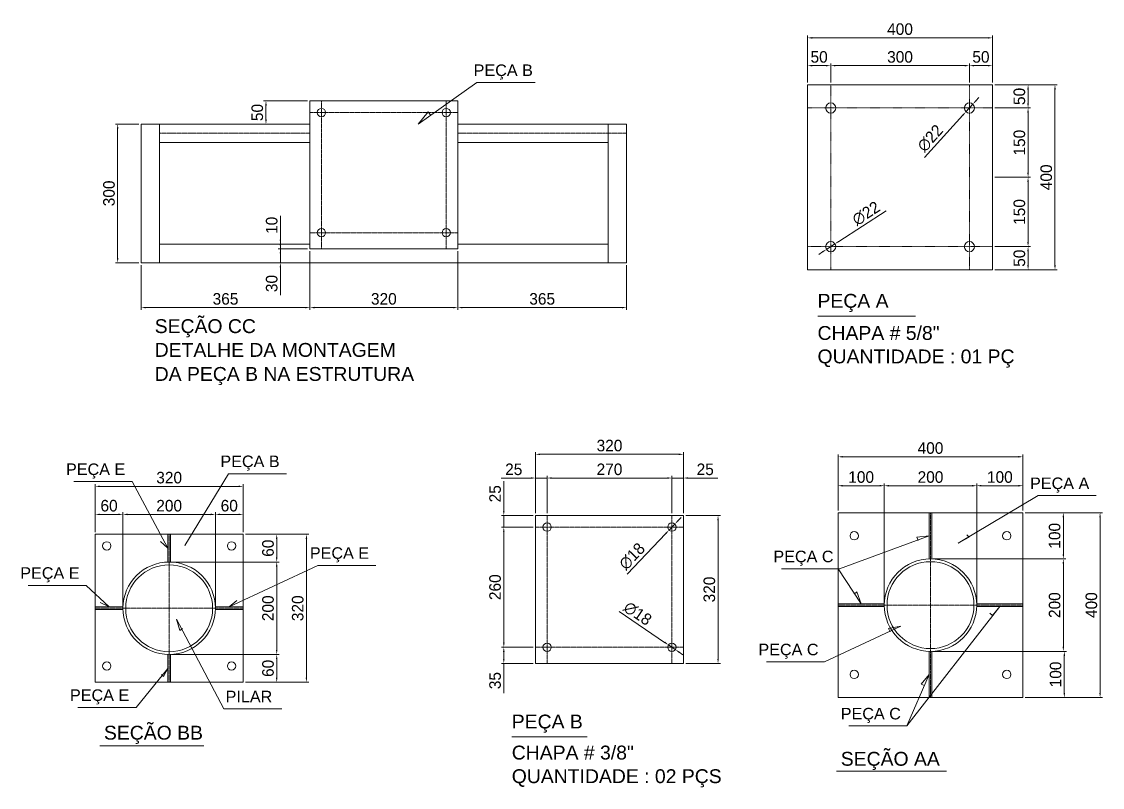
# Model space of a CAD drawing. Header units: millimetres. Extents: x 272452 to 288160, y -46054 to -34839.
# Drawn here: x 281322 to 283660, y -42484 to -40828 of the extents above; entities that cross this region are included whole.
import ezdxf

# ---------------------------------------------------------------- set-up
doc = ezdxf.new("R2010")
doc.units = ezdxf.units.MM
doc.header["$LTSCALE"] = 0.08
doc.linetypes.add('CENTER', pattern=[50.8, 31.75, -6.35, 6.35, -6.35])
doc.linetypes.add('DASHDOT', pattern=[25.4, 12.7, -6.35, 0, -6.35])
for name, color, linetype, lineweight in [('01 cent', 1, 'DASHDOT', 9), ('03', 3, 'Continuous', 15), ('04', 4, 'Continuous', 5), ('CENT 1', 1, 'CENTER', 9), ('COTA', 1, 'Continuous', 9)]:
    doc.layers.add(name, color=color, linetype=linetype, lineweight=lineweight)
doc.styles.add('1-250', font='arial.ttf', dxfattribs={"height": 50})
doc.styles.add('1-75', font='arial.ttf', dxfattribs={"height": 15})
doc.dimstyles.new('ESC10', dxfattribs={"dimscale": 10, "dimtxt": 2.5, "dimasz": 1, "dimexe": 0.5, "dimexo": 0.5, "dimtad": 1, "dimdec": 0, "dimtxsty": 'Standard', "dimcen": 2.5, "dimclrd": 1, "dimclre": 1, "dimclrt": 2, "dimadec": 0, "dimazin": 0, "dimtfac": 1, "dimtdec": 0, "dimtmove": 0, "dimatfit": 3, "dimfxl": 1, "dimlwd": 9, "dimlwe": 9, "dimarcsym": 0})

# ---------------------------------------------------------------- blocks, each defined once
blk = doc.blocks.new('*D68')
at = {"layer": 'COTA', "color": 1, "lineweight": 9, "transparency": 16777216}
for p, q in [((282428.7, -42181.2), (282360.1, -42181.2)), ((282365.1, -42191.2), (282365.1, -42206.2)), ((282428.7, -42216.2), (282360.1, -42216.2)), ((282365.1, -42216.2), (282365.1, -42280.4))]:
    blk.add_line(p, q, dxfattribs=at)
at = {"layer": 'COTA', "color": 1, "transparency": 16777216}
for points in [[(282363.4, -42191.2), (282366.8, -42191.2), (282365.1, -42181.2)], [(282363.4, -42206.2), (282366.8, -42206.2), (282365.1, -42216.2)]]:
    blk.add_solid(points, dxfattribs=at)
at = {"layer": 'COTA', "color": 2, "transparency": 16777216, "insert": (282346.3, -42253.3), "char_height": 25, "attachment_point": 5, "rotation": 90}
blk.add_mtext('35', dxfattribs=at)
blk = doc.blocks.new('*D69')
at = {"layer": 'COTA', "color": 1, "lineweight": 9, "transparency": 16777216}
for p, q in [((282428.7, -41921.2), (282360.1, -41921.2)), ((282365.1, -42171.2), (282365.1, -41931.2)), ((282428.7, -42181.2), (282360.1, -42181.2))]:
    blk.add_line(p, q, dxfattribs=at)
at = {"layer": 'COTA', "color": 1, "transparency": 16777216}
for points in [[(282363.4, -41931.2), (282366.8, -41931.2), (282365.1, -41921.2)], [(282363.4, -42171.2), (282366.8, -42171.2), (282365.1, -42181.2)]]:
    blk.add_solid(points, dxfattribs=at)
at = {"layer": 'COTA', "color": 2, "transparency": 16777216, "insert": (282346.3, -42051.2), "char_height": 25, "attachment_point": 5, "rotation": 90}
blk.add_mtext('260', dxfattribs=at)
blk = doc.blocks.new('*D70')
at = {"layer": 'COTA', "color": 1, "lineweight": 9, "transparency": 16777216}
for p, q in [((282365.1, -41886.2), (282365.1, -41822)), ((282428.7, -41896.2), (282360.1, -41896.2)), ((282365.1, -41921.2), (282365.1, -41896.2)), ((282428.7, -41921.2), (282360.1, -41921.2)), ((282365.1, -41931.2), (282365.1, -41941.2))]:
    blk.add_line(p, q, dxfattribs=at)
at = {"layer": 'COTA', "color": 1, "transparency": 16777216}
for points in [[(282363.4, -41886.2), (282366.8, -41886.2), (282365.1, -41896.2)], [(282363.4, -41931.2), (282366.8, -41931.2), (282365.1, -41921.2)]]:
    blk.add_solid(points, dxfattribs=at)
at = {"layer": 'COTA', "color": 2, "transparency": 16777216, "insert": (282346.3, -41849.1), "char_height": 25, "attachment_point": 5, "rotation": 90}
blk.add_mtext('25', dxfattribs=at)
blk = doc.blocks.new('*D71')
at = {"layer": 'COTA', "color": 1, "lineweight": 9, "transparency": 16777216}
for p, q in [((282758.7, -41896.2), (282833.5, -41896.2)), ((282828.5, -41906.2), (282828.5, -42206.2)), ((282758.7, -42216.2), (282833.5, -42216.2))]:
    blk.add_line(p, q, dxfattribs=at)
at = {"layer": 'COTA', "color": 1, "transparency": 16777216}
for points in [[(282826.9, -41906.2), (282830.2, -41906.2), (282828.5, -41896.2)], [(282826.9, -42206.2), (282830.2, -42206.2), (282828.5, -42216.2)]]:
    blk.add_solid(points, dxfattribs=at)
at = {"layer": 'COTA', "color": 2, "transparency": 16777216, "insert": (282809.8, -42056.2), "char_height": 25, "attachment_point": 5, "rotation": 90}
blk.add_mtext('320', dxfattribs=at)
blk = doc.blocks.new('*D72')
at = {"layer": 'COTA', "color": 1, "lineweight": 9, "transparency": 16777216}
for p, q in [((282423.7, -41815), (282359.5, -41815)), ((282433.7, -41891.2), (282433.7, -41810)), ((282458.7, -41815), (282433.7, -41815)), ((282458.7, -41891.2), (282458.7, -41810)), ((282468.7, -41815), (282478.7, -41815))]:
    blk.add_line(p, q, dxfattribs=at)
at = {"layer": 'COTA', "color": 1, "transparency": 16777216}
for points in [[(282423.7, -41813.3), (282423.7, -41816.7), (282433.7, -41815)], [(282468.7, -41813.3), (282468.7, -41816.7), (282458.7, -41815)]]:
    blk.add_solid(points, dxfattribs=at)
at = {"layer": 'COTA', "color": 2, "transparency": 16777216, "insert": (282386.6, -41796.3), "char_height": 25, "attachment_point": 5}
blk.add_mtext('25', dxfattribs=at)
blk = doc.blocks.new('*D73')
at = {"layer": 'COTA', "color": 1, "lineweight": 9, "transparency": 16777216}
for p, q in [((282458.7, -41891.2), (282458.7, -41810)), ((282468.7, -41815), (282718.7, -41815)), ((282728.7, -41891.2), (282728.7, -41810))]:
    blk.add_line(p, q, dxfattribs=at)
at = {"layer": 'COTA', "color": 1, "transparency": 16777216}
for points in [[(282468.7, -41813.3), (282468.7, -41816.7), (282458.7, -41815)], [(282718.7, -41813.3), (282718.7, -41816.7), (282728.7, -41815)]]:
    blk.add_solid(points, dxfattribs=at)
at = {"layer": 'COTA', "color": 2, "transparency": 16777216, "insert": (282593.7, -41796.3), "char_height": 25, "attachment_point": 5}
blk.add_mtext('270', dxfattribs=at)
blk = doc.blocks.new('*D74')
at = {"layer": 'COTA', "color": 1, "lineweight": 9, "transparency": 16777216}
for p, q in [((282718.7, -41815), (282708.7, -41815)), ((282728.7, -41891.2), (282728.7, -41810)), ((282728.7, -41815), (282753.7, -41815)), ((282753.7, -41891.2), (282753.7, -41810)), ((282763.7, -41815), (282827.9, -41815))]:
    blk.add_line(p, q, dxfattribs=at)
at = {"layer": 'COTA', "color": 1, "transparency": 16777216}
for points in [[(282718.7, -41813.3), (282718.7, -41816.7), (282728.7, -41815)], [(282763.7, -41813.3), (282763.7, -41816.7), (282753.7, -41815)]]:
    blk.add_solid(points, dxfattribs=at)
at = {"layer": 'COTA', "color": 2, "transparency": 16777216, "insert": (282800.8, -41796.3), "char_height": 25, "attachment_point": 5}
blk.add_mtext('25', dxfattribs=at)
blk = doc.blocks.new('*D75')
at = {"layer": 'COTA', "color": 1, "lineweight": 9, "transparency": 16777216}
for p, q in [((281481.2, -41931.8), (281481.2, -41888.7)), ((281531.2, -41893.7), (281491.2, -41893.7)), ((281541.2, -41931.8), (281541.2, -41888.7))]:
    blk.add_line(p, q, dxfattribs=at)
at = {"layer": 'COTA', "color": 1, "transparency": 16777216}
for points in [[(281491.2, -41892), (281491.2, -41895.4), (281481.2, -41893.7)], [(281531.2, -41892), (281531.2, -41895.4), (281541.2, -41893.7)]]:
    blk.add_solid(points, dxfattribs=at)
at = {"layer": 'COTA', "color": 2, "transparency": 16777216, "insert": (281511.2, -41875), "char_height": 25, "attachment_point": 5}
blk.add_mtext('60', dxfattribs=at)
blk = doc.blocks.new('*D76')
at = {"layer": 'COTA', "color": 1, "lineweight": 9, "transparency": 16777216}
for p, q in [((281541.2, -42091.8), (281541.2, -41888.7)), ((281551.2, -41893.7), (281731.2, -41893.7)), ((281741.2, -42091.8), (281741.2, -41888.7))]:
    blk.add_line(p, q, dxfattribs=at)
at = {"layer": 'COTA', "color": 1, "transparency": 16777216}
for points in [[(281551.2, -41892), (281551.2, -41895.4), (281541.2, -41893.7)], [(281731.2, -41892), (281731.2, -41895.4), (281741.2, -41893.7)]]:
    blk.add_solid(points, dxfattribs=at)
at = {"layer": 'COTA', "color": 2, "transparency": 16777216, "insert": (281641.2, -41875), "char_height": 25, "attachment_point": 5}
blk.add_mtext('200', dxfattribs=at)
blk = doc.blocks.new('*D38')
at = {"layer": 'COTA', "color": 1, "lineweight": 9, "transparency": 16777216}
for p, q in [((281741.2, -42091.8), (281741.2, -41888.7)), ((281751.2, -41893.7), (281791.2, -41893.7)), ((281801.2, -41931.8), (281801.2, -41888.7))]:
    blk.add_line(p, q, dxfattribs=at)
at = {"layer": 'COTA', "color": 1, "transparency": 16777216}
for points in [[(281751.2, -41892), (281751.2, -41895.4), (281741.2, -41893.7)], [(281791.2, -41892), (281791.2, -41895.4), (281801.2, -41893.7)]]:
    blk.add_solid(points, dxfattribs=at)
at = {"layer": 'COTA', "color": 2, "transparency": 16777216, "insert": (281771.2, -41875), "char_height": 25, "attachment_point": 5}
blk.add_mtext('60', dxfattribs=at)
blk = doc.blocks.new('*D39')
at = {"layer": 'COTA', "color": 1, "lineweight": 9, "transparency": 16777216}
for p, q in [((281481.2, -41931.8), (281481.2, -41828)), ((281491.2, -41833), (281791.2, -41833)), ((281801.2, -41931.8), (281801.2, -41828))]:
    blk.add_line(p, q, dxfattribs=at)
at = {"layer": 'COTA', "color": 1, "transparency": 16777216}
for points in [[(281491.2, -41831.4), (281491.2, -41834.7), (281481.2, -41833)], [(281791.2, -41831.4), (281791.2, -41834.7), (281801.2, -41833)]]:
    blk.add_solid(points, dxfattribs=at)
at = {"layer": 'COTA', "color": 2, "transparency": 16777216, "insert": (281641.2, -41814.3), "char_height": 25, "attachment_point": 5}
blk.add_mtext('320', dxfattribs=at)
blk = doc.blocks.new('*D40')
at = {"layer": 'COTA', "color": 1, "lineweight": 9, "transparency": 16777216}
for p, q in [((281806.2, -42196.8), (281878.9, -42196.8)), ((281873.9, -42246.8), (281873.9, -42206.8)), ((281806.2, -42256.8), (281878.9, -42256.8))]:
    blk.add_line(p, q, dxfattribs=at)
at = {"layer": 'COTA', "color": 1, "transparency": 16777216}
for points in [[(281872.2, -42206.8), (281875.5, -42206.8), (281873.9, -42196.8)], [(281872.2, -42246.8), (281875.5, -42246.8), (281873.9, -42256.8)]]:
    blk.add_solid(points, dxfattribs=at)
at = {"layer": 'COTA', "color": 2, "transparency": 16777216, "insert": (281855.1, -42226.8), "char_height": 25, "attachment_point": 5, "rotation": 90}
blk.add_mtext('60', dxfattribs=at)
blk = doc.blocks.new('*D41')
at = {"layer": 'COTA', "color": 1, "lineweight": 9, "transparency": 16777216}
for p, q in [((281806.2, -41996.8), (281878.9, -41996.8)), ((281873.9, -42186.8), (281873.9, -42006.8)), ((281646.2, -42196.8), (281878.9, -42196.8))]:
    blk.add_line(p, q, dxfattribs=at)
at = {"layer": 'COTA', "color": 1, "transparency": 16777216}
for points in [[(281872.2, -42006.8), (281875.5, -42006.8), (281873.9, -41996.8)], [(281872.2, -42186.8), (281875.5, -42186.8), (281873.9, -42196.8)]]:
    blk.add_solid(points, dxfattribs=at)
at = {"layer": 'COTA', "color": 2, "transparency": 16777216, "insert": (281855.1, -42096.8), "char_height": 25, "attachment_point": 5, "rotation": 90}
blk.add_mtext('200', dxfattribs=at)
blk = doc.blocks.new('*D42')
at = {"layer": 'COTA', "color": 1, "lineweight": 9, "transparency": 16777216}
for p, q in [((281806.2, -41936.8), (281878.9, -41936.8)), ((281873.9, -41986.8), (281873.9, -41946.8)), ((281646.2, -41996.8), (281878.9, -41996.8))]:
    blk.add_line(p, q, dxfattribs=at)
at = {"layer": 'COTA', "color": 1, "transparency": 16777216}
for points in [[(281872.2, -41946.8), (281875.5, -41946.8), (281873.9, -41936.8)], [(281872.2, -41986.8), (281875.5, -41986.8), (281873.9, -41996.8)]]:
    blk.add_solid(points, dxfattribs=at)
at = {"layer": 'COTA', "color": 2, "transparency": 16777216, "insert": (281855.1, -41966.8), "char_height": 25, "attachment_point": 5, "rotation": 90}
blk.add_mtext('60', dxfattribs=at)
blk = doc.blocks.new('*D43')
at = {"layer": 'COTA', "color": 1, "lineweight": 9, "transparency": 16777216}
for p, q in [((281806.2, -41936.8), (281943.1, -41936.8)), ((281938.1, -41946.8), (281938.1, -42246.8)), ((281806.2, -42256.8), (281943.1, -42256.8))]:
    blk.add_line(p, q, dxfattribs=at)
at = {"layer": 'COTA', "color": 1, "transparency": 16777216}
for points in [[(281936.5, -41946.8), (281939.8, -41946.8), (281938.1, -41936.8)], [(281936.5, -42246.8), (281939.8, -42246.8), (281938.1, -42256.8)]]:
    blk.add_solid(points, dxfattribs=at)
at = {"layer": 'COTA', "color": 2, "transparency": 16777216, "insert": (281919.4, -42096.8), "char_height": 25, "attachment_point": 5, "rotation": 90}
blk.add_mtext('320', dxfattribs=at)
blk = doc.blocks.new('*D77')
at = {"layer": 'COTA', "color": 1, "lineweight": 9, "transparency": 16777216}
for p, q in [((281580.6, -41354.2), (281580.6, -41451.3)), ((281945.6, -41354.2), (281945.6, -41451.3)), ((281590.6, -41446.3), (281935.6, -41446.3))]:
    blk.add_line(p, q, dxfattribs=at)
at = {"layer": 'COTA', "color": 1, "transparency": 16777216}
for points in [[(281590.6, -41444.6), (281590.6, -41447.9), (281580.6, -41446.3)], [(281935.6, -41444.6), (281935.6, -41447.9), (281945.6, -41446.3)]]:
    blk.add_solid(points, dxfattribs=at)
at = {"layer": 'COTA', "color": 2, "transparency": 16777216, "insert": (281763.1, -41427.5), "char_height": 25, "attachment_point": 5}
blk.add_mtext('365', dxfattribs=at)
blk = doc.blocks.new('*D78')
at = {"layer": 'COTA', "color": 1, "lineweight": 9, "transparency": 16777216}
for p, q in [((281945.6, -41324.2), (281945.6, -41451.3)), ((282265.6, -41324.2), (282265.6, -41451.3)), ((281955.6, -41446.3), (282255.6, -41446.3))]:
    blk.add_line(p, q, dxfattribs=at)
at = {"layer": 'COTA', "color": 1, "transparency": 16777216}
for points in [[(281955.6, -41444.6), (281955.6, -41447.9), (281945.6, -41446.3)], [(282255.6, -41444.6), (282255.6, -41447.9), (282265.6, -41446.3)]]:
    blk.add_solid(points, dxfattribs=at)
at = {"layer": 'COTA', "color": 2, "transparency": 16777216, "insert": (282105.6, -41427.5), "char_height": 25, "attachment_point": 5}
blk.add_mtext('320', dxfattribs=at)
blk = doc.blocks.new('*D79')
at = {"layer": 'COTA', "color": 1, "lineweight": 9, "transparency": 16777216}
for p, q in [((282265.6, -41324.2), (282265.6, -41451.3)), ((282630.6, -41354.2), (282630.6, -41451.3)), ((282275.6, -41446.3), (282620.6, -41446.3))]:
    blk.add_line(p, q, dxfattribs=at)
at = {"layer": 'COTA', "color": 1, "transparency": 16777216}
for points in [[(282275.6, -41444.6), (282275.6, -41447.9), (282265.6, -41446.3)], [(282620.6, -41444.6), (282620.6, -41447.9), (282630.6, -41446.3)]]:
    blk.add_solid(points, dxfattribs=at)
at = {"layer": 'COTA', "color": 2, "transparency": 16777216, "insert": (282448.1, -41427.5), "char_height": 25, "attachment_point": 5}
blk.add_mtext('365', dxfattribs=at)
blk = doc.blocks.new('*D80')
at = {"layer": 'COTA', "color": 1, "lineweight": 9, "transparency": 16777216}
for p, q in [((281575.6, -41049.2), (281524.8, -41049.2)), ((281529.8, -41339.2), (281529.8, -41059.2)), ((281575.6, -41349.2), (281524.8, -41349.2))]:
    blk.add_line(p, q, dxfattribs=at)
at = {"layer": 'COTA', "color": 1, "transparency": 16777216}
for points in [[(281528.2, -41059.2), (281531.5, -41059.2), (281529.8, -41049.2)], [(281528.2, -41339.2), (281531.5, -41339.2), (281529.8, -41349.2)]]:
    blk.add_solid(points, dxfattribs=at)
at = {"layer": 'COTA', "color": 2, "transparency": 16777216, "insert": (281511.1, -41199.2), "char_height": 25, "attachment_point": 5, "rotation": 90}
blk.add_mtext('300', dxfattribs=at)
blk = doc.blocks.new('*D84')
at = {"layer": 'COTA', "color": 1, "lineweight": 9, "transparency": 16777216}
for p, q in [((283022.2, -40959.4), (283022.2, -40857.7)), ((283032.2, -40862.7), (283412.2, -40862.7)), ((283422.2, -40959.4), (283422.2, -40857.7))]:
    blk.add_line(p, q, dxfattribs=at)
at = {"layer": 'COTA', "color": 1, "transparency": 16777216}
for points in [[(283032.2, -40861), (283032.2, -40864.3), (283022.2, -40862.7)], [(283412.2, -40861), (283412.2, -40864.3), (283422.2, -40862.7)]]:
    blk.add_solid(points, dxfattribs=at)
at = {"layer": 'COTA', "color": 2, "transparency": 16777216, "insert": (283222.2, -40843.9), "char_height": 25, "attachment_point": 5}
blk.add_mtext('400', dxfattribs=at)
blk = doc.blocks.new('*D85')
at = {"layer": 'COTA', "color": 1, "lineweight": 9, "transparency": 16777216}
for p, q in [((283022.2, -40959.4), (283022.2, -40917.8)), ((283062.2, -40922.8), (283032.2, -40922.8)), ((283072.2, -40959.4), (283072.2, -40917.8))]:
    blk.add_line(p, q, dxfattribs=at)
at = {"layer": 'COTA', "color": 1, "transparency": 16777216}
for points in [[(283032.2, -40921.1), (283032.2, -40924.4), (283022.2, -40922.8)], [(283062.2, -40921.1), (283062.2, -40924.4), (283072.2, -40922.8)]]:
    blk.add_solid(points, dxfattribs=at)
at = {"layer": 'COTA', "color": 2, "transparency": 16777216, "insert": (283047.2, -40904), "char_height": 25, "attachment_point": 5}
blk.add_mtext('50', dxfattribs=at)
blk = doc.blocks.new('*D86')
at = {"layer": 'COTA', "color": 1, "lineweight": 9, "transparency": 16777216}
for p, q in [((283072.2, -40959.4), (283072.2, -40917.8)), ((283082.2, -40922.8), (283362.2, -40922.8)), ((283372.2, -40959.4), (283372.2, -40917.8))]:
    blk.add_line(p, q, dxfattribs=at)
at = {"layer": 'COTA', "color": 1, "transparency": 16777216}
for points in [[(283082.2, -40921.1), (283082.2, -40924.4), (283072.2, -40922.8)], [(283362.2, -40921.1), (283362.2, -40924.4), (283372.2, -40922.8)]]:
    blk.add_solid(points, dxfattribs=at)
at = {"layer": 'COTA', "color": 2, "transparency": 16777216, "insert": (283222.2, -40904), "char_height": 25, "attachment_point": 5}
blk.add_mtext('300', dxfattribs=at)
blk = doc.blocks.new('*D87')
at = {"layer": 'COTA', "color": 1, "lineweight": 9, "transparency": 16777216}
for p, q in [((283372.2, -40959.4), (283372.2, -40917.8)), ((283382.2, -40922.8), (283412.2, -40922.8)), ((283422.2, -40959.4), (283422.2, -40917.8))]:
    blk.add_line(p, q, dxfattribs=at)
at = {"layer": 'COTA', "color": 1, "transparency": 16777216}
for points in [[(283382.2, -40921.1), (283382.2, -40924.4), (283372.2, -40922.8)], [(283412.2, -40921.1), (283412.2, -40924.4), (283422.2, -40922.8)]]:
    blk.add_solid(points, dxfattribs=at)
at = {"layer": 'COTA', "color": 2, "transparency": 16777216, "insert": (283397.2, -40904), "char_height": 25, "attachment_point": 5}
blk.add_mtext('50', dxfattribs=at)
blk = doc.blocks.new('*D88')
at = {"layer": 'COTA', "color": 1, "lineweight": 9, "transparency": 16777216}
for p, q in [((283427.2, -40964.4), (283504.2, -40964.4)), ((283499.2, -41004.4), (283499.2, -40974.4)), ((283427.2, -41014.4), (283504.2, -41014.4))]:
    blk.add_line(p, q, dxfattribs=at)
at = {"layer": 'COTA', "color": 1, "transparency": 16777216}
for points in [[(283497.5, -40974.4), (283500.8, -40974.4), (283499.2, -40964.4)], [(283497.5, -41004.4), (283500.8, -41004.4), (283499.2, -41014.4)]]:
    blk.add_solid(points, dxfattribs=at)
at = {"layer": 'COTA', "color": 2, "transparency": 16777216, "insert": (283480.4, -40989.4), "char_height": 25, "attachment_point": 5, "rotation": 90}
blk.add_mtext('50', dxfattribs=at)
blk = doc.blocks.new('*D89')
at = {"layer": 'COTA', "color": 1, "lineweight": 9, "transparency": 16777216}
for p, q in [((283427.2, -41014.4), (283504.2, -41014.4)), ((283499.2, -41024.4), (283499.2, -41154.4)), ((283427.2, -41164.4), (283504.2, -41164.4))]:
    blk.add_line(p, q, dxfattribs=at)
at = {"layer": 'COTA', "color": 1, "transparency": 16777216}
for points in [[(283497.5, -41024.4), (283500.8, -41024.4), (283499.2, -41014.4)], [(283497.5, -41154.4), (283500.8, -41154.4), (283499.2, -41164.4)]]:
    blk.add_solid(points, dxfattribs=at)
at = {"layer": 'COTA', "color": 2, "transparency": 16777216, "insert": (283480.4, -41089.4), "char_height": 25, "attachment_point": 5, "rotation": 90}
blk.add_mtext('150', dxfattribs=at)
blk = doc.blocks.new('*D90')
at = {"layer": 'COTA', "color": 1, "lineweight": 9, "transparency": 16777216}
for p, q in [((283427.2, -41164.4), (283504.2, -41164.4)), ((283499.2, -41304.4), (283499.2, -41174.4)), ((283427.2, -41314.4), (283504.2, -41314.4))]:
    blk.add_line(p, q, dxfattribs=at)
at = {"layer": 'COTA', "color": 1, "transparency": 16777216}
for points in [[(283497.5, -41174.4), (283500.8, -41174.4), (283499.2, -41164.4)], [(283497.5, -41304.4), (283500.8, -41304.4), (283499.2, -41314.4)]]:
    blk.add_solid(points, dxfattribs=at)
at = {"layer": 'COTA', "color": 2, "transparency": 16777216, "insert": (283480.4, -41239.4), "char_height": 25, "attachment_point": 5, "rotation": 90}
blk.add_mtext('150', dxfattribs=at)
blk = doc.blocks.new('*D91')
at = {"layer": 'COTA', "color": 1, "lineweight": 9, "transparency": 16777216}
for p, q in [((283427.2, -41314.4), (283504.2, -41314.4)), ((283499.2, -41324.4), (283499.2, -41354.4)), ((283427.2, -41364.4), (283504.2, -41364.4))]:
    blk.add_line(p, q, dxfattribs=at)
at = {"layer": 'COTA', "color": 1, "transparency": 16777216}
for points in [[(283497.5, -41324.4), (283500.8, -41324.4), (283499.2, -41314.4)], [(283497.5, -41354.4), (283500.8, -41354.4), (283499.2, -41364.4)]]:
    blk.add_solid(points, dxfattribs=at)
at = {"layer": 'COTA', "color": 2, "transparency": 16777216, "insert": (283480.4, -41339.4), "char_height": 25, "attachment_point": 5, "rotation": 90}
blk.add_mtext('50', dxfattribs=at)
blk = doc.blocks.new('*D92')
at = {"layer": 'COTA', "color": 1, "lineweight": 9, "transparency": 16777216}
for p, q in [((283427.2, -40964.4), (283562.4, -40964.4)), ((283557.4, -41354.4), (283557.4, -40974.4)), ((283427.2, -41364.4), (283562.4, -41364.4))]:
    blk.add_line(p, q, dxfattribs=at)
at = {"layer": 'COTA', "color": 1, "transparency": 16777216}
for points in [[(283555.7, -40974.4), (283559, -40974.4), (283557.4, -40964.4)], [(283555.7, -41354.4), (283559, -41354.4), (283557.4, -41364.4)]]:
    blk.add_solid(points, dxfattribs=at)
at = {"layer": 'COTA', "color": 2, "transparency": 16777216, "insert": (283538.6, -41164.4), "char_height": 25, "attachment_point": 5, "rotation": 90}
blk.add_mtext('400', dxfattribs=at)
blk = doc.blocks.new('*D93')
at = {"layer": 'COTA', "color": 1, "lineweight": 9, "transparency": 16777216}
for p, q in [((283088.1, -41885), (283088.1, -41764.1)), ((283098.1, -41769.1), (283478.1, -41769.1)), ((283488.1, -41885), (283488.1, -41764.1))]:
    blk.add_line(p, q, dxfattribs=at)
at = {"layer": 'COTA', "color": 1, "transparency": 16777216}
for points in [[(283098.1, -41767.4), (283098.1, -41770.7), (283088.1, -41769.1)], [(283478.1, -41767.4), (283478.1, -41770.7), (283488.1, -41769.1)]]:
    blk.add_solid(points, dxfattribs=at)
at = {"layer": 'COTA', "color": 2, "transparency": 16777216, "insert": (283288.1, -41750.3), "char_height": 25, "attachment_point": 5}
blk.add_mtext('400', dxfattribs=at)
blk = doc.blocks.new('*D94')
at = {"layer": 'COTA', "color": 1, "lineweight": 9, "transparency": 16777216}
for p, q in [((283493.1, -41890), (283659.9, -41890)), ((283654.9, -42280), (283654.9, -41900)), ((283493.1, -42290), (283659.9, -42290))]:
    blk.add_line(p, q, dxfattribs=at)
at = {"layer": 'COTA', "color": 1, "transparency": 16777216}
for points in [[(283653.3, -41900), (283656.6, -41900), (283654.9, -41890)], [(283653.3, -42280), (283656.6, -42280), (283654.9, -42290)]]:
    blk.add_solid(points, dxfattribs=at)
at = {"layer": 'COTA', "color": 2, "transparency": 16777216, "insert": (283636.2, -42090), "char_height": 25, "attachment_point": 5, "rotation": 90}
blk.add_mtext('400', dxfattribs=at)
blk = doc.blocks.new('*D95')
at = {"layer": 'COTA', "color": 1, "lineweight": 9, "transparency": 16777216}
for p, q in [((283088.1, -41885), (283088.1, -41826.7)), ((283098.1, -41831.7), (283178.1, -41831.7)), ((283188.1, -41885), (283188.1, -41826.7))]:
    blk.add_line(p, q, dxfattribs=at)
at = {"layer": 'COTA', "color": 1, "transparency": 16777216}
for points in [[(283098.1, -41830), (283098.1, -41833.4), (283088.1, -41831.7)], [(283178.1, -41830), (283178.1, -41833.4), (283188.1, -41831.7)]]:
    blk.add_solid(points, dxfattribs=at)
at = {"layer": 'COTA', "color": 2, "transparency": 16777216, "insert": (283138.1, -41813), "char_height": 25, "attachment_point": 5}
blk.add_mtext('100', dxfattribs=at)
blk = doc.blocks.new('*D3')
at = {"layer": 'COTA', "color": 1, "lineweight": 9, "transparency": 16777216}
for p, q in [((283188.1, -42085), (283188.1, -41826.7)), ((283198.1, -41831.7), (283378.1, -41831.7)), ((283388.1, -42085), (283388.1, -41826.7))]:
    blk.add_line(p, q, dxfattribs=at)
at = {"layer": 'COTA', "color": 1, "transparency": 16777216}
for points in [[(283198.1, -41830), (283198.1, -41833.4), (283188.1, -41831.7)], [(283378.1, -41830), (283378.1, -41833.4), (283388.1, -41831.7)]]:
    blk.add_solid(points, dxfattribs=at)
at = {"layer": 'COTA', "color": 2, "transparency": 16777216, "insert": (283288.1, -41813), "char_height": 25, "attachment_point": 5}
blk.add_mtext('200', dxfattribs=at)
blk = doc.blocks.new('*D4')
at = {"layer": 'COTA', "color": 1, "lineweight": 9, "transparency": 16777216}
for p, q in [((283388.1, -42085), (283388.1, -41826.7)), ((283398.1, -41831.7), (283478.1, -41831.7)), ((283488.1, -41885), (283488.1, -41826.7))]:
    blk.add_line(p, q, dxfattribs=at)
at = {"layer": 'COTA', "color": 1, "transparency": 16777216}
for points in [[(283398.1, -41830), (283398.1, -41833.4), (283388.1, -41831.7)], [(283478.1, -41830), (283478.1, -41833.4), (283488.1, -41831.7)]]:
    blk.add_solid(points, dxfattribs=at)
at = {"layer": 'COTA', "color": 2, "transparency": 16777216, "insert": (283438.1, -41813), "char_height": 25, "attachment_point": 5}
blk.add_mtext('100', dxfattribs=at)
blk = doc.blocks.new('*D96')
at = {"layer": 'COTA', "color": 1, "lineweight": 9, "transparency": 16777216}
for p, q in [((283493.1, -41890), (283580.5, -41890)), ((283575.5, -41900), (283575.5, -41980)), ((283293.1, -41990), (283580.5, -41990))]:
    blk.add_line(p, q, dxfattribs=at)
at = {"layer": 'COTA', "color": 1, "transparency": 16777216}
for points in [[(283573.8, -41900), (283577.1, -41900), (283575.5, -41890)], [(283573.8, -41980), (283577.1, -41980), (283575.5, -41990)]]:
    blk.add_solid(points, dxfattribs=at)
at = {"layer": 'COTA', "color": 2, "transparency": 16777216, "insert": (283556.7, -41940), "char_height": 25, "attachment_point": 5, "rotation": 90}
blk.add_mtext('100', dxfattribs=at)
blk = doc.blocks.new('*D5')
at = {"layer": 'COTA', "color": 1, "lineweight": 9, "transparency": 16777216}
for p, q in [((283293.1, -41990), (283580.5, -41990)), ((283575.5, -42000), (283575.5, -42180)), ((283493.1, -42190), (283580.5, -42190))]:
    blk.add_line(p, q, dxfattribs=at)
at = {"layer": 'COTA', "color": 1, "transparency": 16777216}
for points in [[(283573.8, -42000), (283577.1, -42000), (283575.5, -41990)], [(283573.8, -42180), (283577.1, -42180), (283575.5, -42190)]]:
    blk.add_solid(points, dxfattribs=at)
at = {"layer": 'COTA', "color": 2, "transparency": 16777216, "insert": (283556.7, -42090), "char_height": 25, "attachment_point": 5, "rotation": 90}
blk.add_mtext('200', dxfattribs=at)
blk = doc.blocks.new('*D97')
at = {"layer": 'COTA', "color": 1, "lineweight": 9, "transparency": 16777216}
for p, q in [((283293.1, -42190), (283582.6, -42190)), ((283577.6, -42280), (283577.6, -42200)), ((283493.1, -42290), (283582.6, -42290))]:
    blk.add_line(p, q, dxfattribs=at)
at = {"layer": 'COTA', "color": 1, "transparency": 16777216}
for points in [[(283575.9, -42200), (283579.2, -42200), (283577.6, -42190)], [(283575.9, -42280), (283579.2, -42280), (283577.6, -42290)]]:
    blk.add_solid(points, dxfattribs=at)
at = {"layer": 'COTA', "color": 2, "transparency": 16777216, "insert": (283558.8, -42240), "char_height": 25, "attachment_point": 5, "rotation": 90}
blk.add_mtext('100', dxfattribs=at)
blk = doc.blocks.new('*D18')
at = {"layer": 'COTA', "color": 1, "lineweight": 9, "transparency": 16777216}
for p, q in [((281940.6, -40999.2), (281845.6, -40999.2)), ((281850.6, -41039.2), (281850.6, -41009.2)), ((281855.6, -41049.2), (281855.6, -41049.2))]:
    blk.add_line(p, q, dxfattribs=at)
at = {"layer": 'COTA', "color": 1, "transparency": 16777216}
for points in [[(281848.9, -41009.2), (281852.3, -41009.2), (281850.6, -40999.2)], [(281848.9, -41039.2), (281852.3, -41039.2), (281850.6, -41049.2)]]:
    blk.add_solid(points, dxfattribs=at)
at = {"layer": 'COTA', "color": 2, "transparency": 16777216, "insert": (281831.9, -41024.2), "char_height": 25, "attachment_point": 5, "rotation": 90}
blk.add_mtext('50', dxfattribs=at)
blk = doc.blocks.new('*D120')
at = {"layer": 'COTA', "color": 1, "lineweight": 9, "transparency": 16777216}
for p, q in [((281881.8, -41299.2), (281881.8, -41247.5)), ((281940.6, -41309.2), (281876.8, -41309.2)), ((281881.8, -41319.2), (281881.8, -41309.2)), ((281940.6, -41319.2), (281876.8, -41319.2)), ((281881.8, -41329.2), (281881.8, -41339.2))]:
    blk.add_line(p, q, dxfattribs=at)
at = {"layer": 'COTA', "color": 1, "transparency": 16777216}
for points in [[(281880.2, -41299.2), (281883.5, -41299.2), (281881.8, -41309.2)], [(281880.2, -41329.2), (281883.5, -41329.2), (281881.8, -41319.2)]]:
    blk.add_solid(points, dxfattribs=at)
at = {"layer": 'COTA', "color": 2, "transparency": 16777216, "insert": (281863.1, -41268.3), "char_height": 25, "attachment_point": 5, "rotation": 90}
blk.add_mtext('10', dxfattribs=at)
blk = doc.blocks.new('*D121')
at = {"layer": 'COTA', "color": 1, "lineweight": 9, "transparency": 16777216}
for p, q in [((281881.8, -41309.2), (281881.8, -41299.2)), ((281940.6, -41319.2), (281876.8, -41319.2)), ((281881.8, -41319.2), (281881.8, -41349.2)), ((281940.6, -41349.2), (281876.8, -41349.2)), ((281881.8, -41359.2), (281881.8, -41419.2))]:
    blk.add_line(p, q, dxfattribs=at)
at = {"layer": 'COTA', "color": 1, "transparency": 16777216}
for points in [[(281880.2, -41309.2), (281883.5, -41309.2), (281881.8, -41319.2)], [(281880.2, -41359.2), (281883.5, -41359.2), (281881.8, -41349.2)]]:
    blk.add_solid(points, dxfattribs=at)
at = {"layer": 'COTA', "color": 2, "transparency": 16777216, "insert": (281863.1, -41394.2), "char_height": 25, "attachment_point": 5, "rotation": 90}
blk.add_mtext('30', dxfattribs=at)
blk = doc.blocks.new('*D124')
at = {"layer": 'COTA', "color": 1, "lineweight": 9, "transparency": 16777216}
for p, q in [((282433.7, -41891.2), (282433.7, -41758.7)), ((282443.7, -41763.7), (282743.7, -41763.7)), ((282753.7, -41891.2), (282753.7, -41758.7))]:
    blk.add_line(p, q, dxfattribs=at)
at = {"layer": 'COTA', "color": 1, "transparency": 16777216}
for points in [[(282443.7, -41762), (282443.7, -41765.3), (282433.7, -41763.7)], [(282743.7, -41762), (282743.7, -41765.3), (282753.7, -41763.7)]]:
    blk.add_solid(points, dxfattribs=at)
at = {"layer": 'COTA', "color": 2, "transparency": 16777216, "insert": (282593.7, -41744.9), "char_height": 25, "attachment_point": 5}
blk.add_mtext('320', dxfattribs=at)
blk = doc.blocks.new('*D125')
at = {"layer": 'COTA', "color": 1, "lineweight": 9, "transparency": 16777216}
for p, q in [((282734.9, -41914.7), (282722.5, -41927.7)), ((282741.8, -41907.4), (282748.7, -41900.2)), ((282631.6, -42023), (282715.6, -41934.9))]:
    blk.add_line(p, q, dxfattribs=at)
at = {"layer": 'COTA', "color": 1, "transparency": 16777216}
for points in [[(282740.6, -41906.3), (282743, -41908.6), (282734.9, -41914.7)], [(282714.4, -41933.8), (282716.8, -41936.1), (282722.5, -41927.7)]]:
    blk.add_solid(points, dxfattribs=at)
at = {"layer": 'COTA', "color": 2, "transparency": 16777216, "insert": (282642.5, -41984.4), "char_height": 25, "attachment_point": 5, "rotation": 46.3594}
blk.add_mtext('∅18', dxfattribs=at)
blk = doc.blocks.new('*D126')
at = {"layer": 'COTA', "color": 1, "lineweight": 9, "transparency": 16777216}
for p, q in [((282614.8, -42103.8), (282713, -42170.5)), ((282736.1, -42186.2), (282721.3, -42176.1)), ((282744.4, -42191.9), (282752.7, -42197.5))]:
    blk.add_line(p, q, dxfattribs=at)
at = {"layer": 'COTA', "color": 1, "transparency": 16777216}
for points in [[(282713.9, -42169.1), (282712.1, -42171.9), (282721.3, -42176.1)], [(282745.4, -42190.5), (282743.5, -42193.2), (282736.1, -42186.2)]]:
    blk.add_solid(points, dxfattribs=at)
at = {"layer": 'COTA', "color": 2, "transparency": 16777216, "insert": (282654.6, -42108.2), "char_height": 25, "attachment_point": 5, "rotation": 325.8139}
blk.add_mtext('∅18', dxfattribs=at)
blk = doc.blocks.new('*D127')
at = {"layer": 'COTA', "color": 1, "lineweight": 9, "transparency": 16777216}
for p, q in [((283379.6, -41006.3), (283364.8, -41022.6)), ((283386.3, -40998.8), (283393, -40991.4)), ((283275, -41121.7), (283358.1, -41030))]:
    blk.add_line(p, q, dxfattribs=at)
at = {"layer": 'COTA', "color": 1, "transparency": 16777216}
for points in [[(283385.1, -40997.7), (283387.5, -41000), (283379.6, -41006.3)], [(283356.9, -41028.8), (283359.3, -41031.1), (283364.8, -41022.6)]]:
    blk.add_solid(points, dxfattribs=at)
at = {"layer": 'COTA', "color": 2, "transparency": 16777216, "insert": (283287.6, -41079.8), "char_height": 25, "attachment_point": 5, "rotation": 47.808}
blk.add_mtext('∅22', dxfattribs=at)
blk = doc.blocks.new('*D128')
at = {"layer": 'COTA', "color": 1, "lineweight": 9, "transparency": 16777216}
for p, q in [((283192.3, -41236.8), (283089.8, -41303)), ((283063, -41320.4), (283081.4, -41308.4)), ((283054.6, -41325.8), (283046.2, -41331.2))]:
    blk.add_line(p, q, dxfattribs=at)
at = {"layer": 'COTA', "color": 1, "transparency": 16777216}
for points in [[(283088.9, -41301.6), (283090.7, -41304.4), (283081.4, -41308.4)], [(283053.7, -41324.4), (283055.5, -41327.2), (283063, -41320.4)]]:
    blk.add_solid(points, dxfattribs=at)
at = {"layer": 'COTA', "color": 2, "transparency": 16777216, "insert": (283148.9, -41242.5), "char_height": 25, "attachment_point": 5, "rotation": 32.8746}
blk.add_mtext('∅22', dxfattribs=at)

msp = doc.modelspace()

# ---------------------------------------------------------------- linework, layer by layer
at = {"layer": '01 cent'}
for p, q in [((283072.2, -41364.4), (283072.2, -40964.4)), ((283372.2, -40964.4), (283372.2, -41364.4)), ((283022.2, -41014.4), (283422.2, -41014.4)), ((283422.2, -41314.4), (283022.2, -41314.4))]:
    msp.add_line(p, q, dxfattribs=at)
at = {"layer": '03'}
for p, q in [((283022.2, -41364.4), (283022.2, -40964.4)), ((283022.2, -40964.4), (283422.2, -40964.4)), ((283422.2, -40964.4), (283422.2, -41364.4)), ((283422.2, -41364.4), (283022.2, -41364.4)), ((283088.1, -42290), (283088.1, -41890)), ((283088.1, -41890), (283488.1, -41890)), ((283285.1, -41990), (283285.1, -41890)), ((283291.1, -41990), (283291.1, -41890)), ((283488.1, -41890), (283488.1, -42290)), ((282433.7, -41896.2), (282433.7, -42216.2)), ((282753.7, -41896.2), (282433.7, -41896.2)), ((282753.7, -42216.2), (282753.7, -41896.2)), ((281481.2, -41936.8), (281481.2, -42256.8)), ((281801.2, -41936.8), (281481.2, -41936.8)), ((281638.2, -41996.8), (281638.2, -41936.8)), ((281644.2, -41996.8), (281644.2, -41936.8)), ((281801.2, -42256.8), (281801.2, -41936.8)), ((281541.2, -42093.8), (281481.2, -42093.8)), ((281541.2, -42099.8), (281481.2, -42099.8)), ((281741.2, -42093.8), (281801.2, -42093.8)), ((281741.2, -42099.8), (281801.2, -42099.8)), ((283088.1, -42087), (283188.1, -42087)), ((283088.1, -42093), (283188.1, -42093)), ((283488.1, -42087), (283388.1, -42087)), ((283488.1, -42093), (283388.1, -42093)), ((281638.2, -42196.8), (281638.2, -42256.8)), ((281644.2, -42196.8), (281644.2, -42256.8)), ((283285.1, -42190), (283285.1, -42290)), ((283291.1, -42190), (283291.1, -42290)), ((282433.7, -42216.2), (282753.7, -42216.2)), ((281481.2, -42256.8), (281801.2, -42256.8)), ((283488.1, -42290), (283088.1, -42290))]:
    msp.add_line(p, q, dxfattribs=at)
at = {"layer": '03', "color": 3}
for p, q in [((281945.6, -40999.2), (281945.6, -41319.2)), ((282265.6, -40999.2), (281945.6, -40999.2)), ((282265.6, -41319.2), (282265.6, -40999.2)), ((281580.6, -41049.2), (281945.6, -41049.2)), ((281580.6, -41349.2), (281580.6, -41049.2)), ((281620.6, -41049.2), (281945.6, -41049.2)), ((281620.6, -41349.2), (281620.6, -41049.2)), ((282265.6, -41049.2), (282590.6, -41049.2)), ((282265.6, -41049.2), (282630.6, -41049.2)), ((282590.6, -41349.2), (282590.6, -41049.2)), ((282630.6, -41349.2), (282630.6, -41049.2)), ((281620.6, -41089.2), (281945.6, -41089.2)), ((281620.6, -41089.2), (281945.6, -41089.2)), ((282265.6, -41089.2), (282590.6, -41089.2)), ((282265.6, -41089.2), (282590.6, -41089.2)), ((281620.6, -41309.2), (281945.6, -41309.2)), ((282265.6, -41309.2), (282590.6, -41309.2)), ((281945.6, -41319.2), (282265.6, -41319.2)), ((281580.6, -41349.2), (282630.6, -41349.2))]:
    msp.add_line(p, q, dxfattribs=at)
at = {"layer": '03'}
for centre, radius in [((283072.2, -41014.4), 11), ((283372.2, -41014.4), 11), ((283072.2, -41314.4), 11), ((283372.2, -41314.4), 11), ((282458.7, -41921.2), 9), ((282728.7, -41921.2), 9), ((283123.1, -41940), 9), ((283453.1, -41940), 9), ((281506.2, -41961.8), 9), ((281776.2, -41961.8), 9), ((281641.2, -42096.8), 100), ((281641.2, -42096.8), 94), ((283288.1, -42090), 100), ((283288.1, -42090), 94), ((282458.7, -42181.2), 9), ((282728.7, -42181.2), 9), ((281506.2, -42221.8), 9), ((281776.2, -42221.8), 9), ((283123.1, -42240), 9), ((283453.1, -42240), 9)]:
    msp.add_circle(centre, radius, dxfattribs=at)
at = {"layer": '03', "color": 3}
for centre in [(281970.6, -41024.2), (282240.6, -41024.2), (281970.6, -41284.2), (282240.6, -41284.2)]:
    msp.add_circle(centre, 9, dxfattribs=at)
at = {"layer": '04', "color": 4}
for p, q in [((282307, -40959.4), (282180, -41049.6)), ((282432.6, -40959.4), (282307, -40959.4)), ((282180, -41049.6), (282201.5, -41022.4)), ((282201.5, -41022.4), (282207.2, -41030.3)), ((283044.1, -41465), (283255.3, -41465)), ((281560.9, -41822.7), (281435.3, -41822.7)), ((281560.9, -41822.7), (281638.2, -41966.8)), ((281769.3, -41805.6), (281675.1, -41960.8)), ((281895, -41805.6), (281769.3, -41805.6)), ((283520.7, -41853.1), (283348.2, -41956.2)), ((283646.3, -41853.1), (283520.7, -41853.1)), ((283091.1, -42011.4), (283285.1, -41940)), ((283285.1, -41940), (283258.2, -41942.9)), ((283372, -41943.1), (283366.5, -41937.7)), ((281638.2, -41966.8), (281622.3, -41952.4)), ((281675.1, -41960.8), (281685.9, -41942.4)), ((283258.2, -41942.9), (283261.1, -41950)), ((283348.2, -41956.2), (283372, -41943.1)), ((281962.9, -42004), (281771.2, -42093.8)), ((282088.5, -42004), (281962.9, -42004)), ((283091.1, -42011.4), (282965.5, -42011.4)), ((283088.1, -42011.4), (283138.1, -42087)), ((281462, -42047.2), (281336.4, -42047.2)), ((281462, -42047.2), (281511.2, -42093.8)), ((281771.2, -42093.8), (281787.9, -42080.3)), ((283129, -42061.5), (283122.8, -42066)), ((283138.1, -42087), (283129, -42061.5)), ((281511.2, -42093.8), (281492, -42084.3)), ((283236.9, -42351.5), (283438.1, -42093)), ((283438.1, -42093), (283422.1, -42112.5)), ((281759.2, -42314.5), (281657.3, -42120.5)), ((281657.3, -42120.5), (281664.1, -42144.6)), ((283422.1, -42112.5), (283416.3, -42107.7)), ((281664.1, -42144.6), (281670, -42140.9)), ((283058.8, -42212.7), (283223.8, -42135.8)), ((283223.8, -42135.8), (283197.2, -42140.7)), ((283197.2, -42140.7), (283200.6, -42147.6)), ((283058.8, -42212.7), (282933.2, -42212.7)), ((281569.6, -42311.4), (281638.2, -42226.8)), ((281629.2, -42244.6), (281624.9, -42240.4)), ((281638.2, -42226.8), (281629.2, -42244.6)), ((283236.9, -42351.5), (283285.1, -42240)), ((283285.1, -42240), (283267.9, -42260.9)), ((283267.9, -42260.9), (283275, -42263.9)), ((281569.6, -42311.4), (281444, -42311.4)), ((281884.9, -42314.5), (281759.2, -42314.5)), ((283236.9, -42351.5), (283111.3, -42351.5)), ((282382.7, -42375.3), (282545.3, -42375.3)), ((281491.2, -42394.5), (281715.9, -42394.5)), ((283085, -42449.2), (283322.8, -42449.2))]:
    msp.add_line(p, q, dxfattribs=at)
for points in [[(282207.2, -41030.3), (282201.5, -41022.4), (282180, -41049.6), (282207.2, -41030.3)], [(283261.1, -41950), (283285.1, -41940), (283258.2, -41942.9), (283261.1, -41950)], [(283366.5, -41937.7), (283348.2, -41956.2), (283372, -41943.1), (283366.5, -41937.7)], [(281638.2, -41966.8), (281628.1, -41949.1), (281622.3, -41952.4), (281638.2, -41966.8)], [(281675.1, -41960.8), (281690.3, -41947.4), (281685.9, -41942.4), (281675.1, -41960.8)], [(281511.2, -42093.8), (281496.7, -42079.5), (281492, -42084.3), (281511.2, -42093.8)], [(281771.2, -42093.8), (281790.3, -42086.5), (281787.9, -42080.3), (281771.2, -42093.8)], [(283122.8, -42066), (283138.1, -42087), (283129, -42061.5), (283122.8, -42066)], [(283416.3, -42107.7), (283438.1, -42093), (283422.1, -42112.5), (283416.3, -42107.7)], [(281657.3, -42120.5), (281670, -42140.9), (281664.1, -42144.6), (281657.3, -42120.5)], [(283200.6, -42147.6), (283223.8, -42135.8), (283197.2, -42140.7), (283200.6, -42147.6)], [(281638.2, -42226.8), (281629.2, -42244.6), (281624.9, -42240.4), (281638.2, -42226.8)], [(283275, -42263.9), (283285.1, -42240), (283267.9, -42260.9), (283275, -42263.9)]]:
    msp.add_solid(points, dxfattribs=at)
at = {"layer": 'CENT 1', "color": 1}
for p, q in [((281970.6, -40999.2), (281970.6, -41319.2)), ((282240.6, -41319.2), (282240.6, -40999.2)), ((282265.6, -41024.2), (281945.6, -41024.2)), ((281620.6, -41069.2), (281945.6, -41069.2)), ((282265.6, -41069.2), (282630.6, -41069.2)), ((281945.6, -41284.2), (282265.6, -41284.2)), ((283288.1, -41890), (283288.1, -42290)), ((282458.7, -41896.2), (282458.7, -42216.2)), ((282728.7, -42216.2), (282728.7, -41896.2)), ((282753.7, -41921.2), (282433.7, -41921.2)), ((283088.1, -42090), (283488.1, -42090)), ((282433.7, -42181.2), (282753.7, -42181.2))]:
    msp.add_line(p, q, dxfattribs=at)
at = {"layer": 'CENT 1'}
for p, q in [((281641.2, -41936.8), (281641.2, -42256.8)), ((281481.2, -42096.8), (281801.2, -42096.8))]:
    msp.add_line(p, q, dxfattribs=at)

# ---------------------------------------------------------------- texts
at = {"layer": '04', "color": 4}
for s, height, style, p in [('PEÇA B', 25, '1-75', (282299.9, -40945.2)), ('PEÇA A', 30, '1-250', (283043.7, -41446.6)), ('SEÇÃO CC', 30, '1-250', (281609.9, -41501.4)), ('CHAPA # 5/8"', 30, '1-250', (283043.7, -41516.2)), ('DETALHE DA MONTAGEM', 30, '1-250', (281609.9, -41552.8)), ('QUANTIDADE : 01 PÇ', 30, '1-250', (283043.7, -41566.9)), ('DA PEÇA B NA ESTRUTURA', 30, '1-250', (281609.9, -41604.8)), ('PEÇA B', 25, '1-75', (281752.1, -41791.4)), ('PEÇA E', 25, '1-75', (281418.1, -41808.5)), ('PEÇA A', 25, '1-75', (283503.5, -41838.9)), ('PEÇA E', 25, '1-75', (281945.6, -41989.8)), ('PEÇA C', 25, '1-75', (282948.3, -41997.2)), ('PEÇA E', 25, '1-75', (281319.2, -42033)), ('PEÇA C', 25, '1-75', (282915.9, -42198.5)), ('PEÇA E', 25, '1-75', (281426.7, -42297.2)), ('PILAR', 25, '1-75', (281763.4, -42300.3)), ('PEÇA C', 25, '1-75', (283094, -42337.3)), ('PEÇA B', 30, '1-250', (282382.3, -42356.9)), ('SEÇÃO BB', 30, '1-250', (281500.1, -42381)), ('CHAPA # 3/8"', 30, '1-250', (282382.3, -42424)), ('SEÇÃO AA', 30, '1-250', (283094, -42437.5)), ('QUANTIDADE : 02 PÇS', 30, '1-250', (282382.3, -42475.1))]:
    msp.add_text(s, height=height, dxfattribs=dict(at, style=style)).set_placement(p)

# ---------------------------------------------------------------- dimensions: what is measured, and where the dimension line sits
at = {"layer": 'COTA'}
for base, p1, p2, picture, middle in [((283422.2, -40862.7), (283022.2, -40964.4), (283422.2, -40964.4), '*D84', (283222.2, -40843.9)), ((283022.2, -40922.8), (283072.2, -40964.4), (283022.2, -40964.4), '*D85', (283047.2, -40904)), ((283372.2, -40922.8), (283072.2, -40964.4), (283372.2, -40964.4), '*D86', (283222.2, -40904)), ((283422.2, -40922.8), (283372.2, -40964.4), (283422.2, -40964.4), '*D87', (283397.2, -40904)), ((282265.6, -41446.3), (281945.6, -41319.2), (282265.6, -41319.2), '*D78', (282105.6, -41427.5)), ((282630.6, -41446.3), (282265.6, -41319.2), (282630.6, -41349.2), '*D79', (282448.1, -41427.5)), ((281945.6, -41446.3), (281580.6, -41349.2), (281945.6, -41349.2), '*D77', (281763.1, -41427.5)), ((282753.7, -41763.7), (282433.7, -41896.2), (282753.7, -41896.2), '*D124', (282593.7, -41744.9)), ((283488.1, -41769.1), (283088.1, -41890), (283488.1, -41890), '*D93', (283288.1, -41750.3)), ((281801.2, -41833), (281481.2, -41936.8), (281801.2, -41936.8), '*D39', (281641.2, -41814.3)), ((282433.7, -41815), (282458.7, -41896.2), (282433.7, -41896.2), '*D72', (282386.6, -41796.3)), ((282728.7, -41815), (282458.7, -41896.2), (282728.7, -41896.2), '*D73', (282593.7, -41796.3)), ((282753.7, -41815), (282728.7, -41896.2), (282753.7, -41896.2), '*D74', (282800.8, -41796.3)), ((283188.1, -41831.7), (283088.1, -41890), (283188.1, -41890), '*D95', (283138.1, -41813)), ((283388.1, -41831.7), (283188.1, -42090), (283388.1, -42090), '*D3', (283288.1, -41813)), ((283488.1, -41831.7), (283388.1, -42090), (283488.1, -41890), '*D4', (283438.1, -41813)), ((281481.2, -41893.7), (281541.2, -41936.8), (281481.2, -41936.8), '*D75', (281511.2, -41875)), ((281741.2, -41893.7), (281541.2, -42096.8), (281741.2, -42096.8), '*D76', (281641.2, -41875)), ((281801.2, -41893.7), (281741.2, -42096.8), (281801.2, -41936.8), '*D38', (281771.2, -41875))]:
    dim = msp.add_linear_dim(base=base, p1=p1, p2=p2, dimstyle='ESC10', dxfattribs=at)
    dim.commit()
    dim.dimension.update_dxf_attribs({"geometry": picture, "text_midpoint": middle})
for base, p1, p2, picture, middle in [((283499.2, -40964.4), (283422.2, -41014.4), (283422.2, -40964.4), '*D88', (283480.4, -40989.4)), ((283557.4, -40964.4), (283422.2, -41364.4), (283422.2, -40964.4), '*D92', (283538.6, -41164.4)), ((281850.6, -40999.2), (281850.6, -41049.2), (281945.6, -40999.2), '*D18', (281831.9, -41024.2)), ((283499.2, -41164.4), (283422.2, -41014.4), (283422.2, -41164.4), '*D89', (283480.4, -41089.4)), ((281529.8, -41049.2), (281580.6, -41349.2), (281580.6, -41049.2), '*D80', (281511.1, -41199.2)), ((283499.2, -41164.4), (283422.2, -41314.4), (283422.2, -41164.4), '*D90', (283480.4, -41239.4)), ((281881.8, -41309.2), (281945.6, -41319.2), (281945.6, -41309.2), '*D120', (281863.1, -41268.3)), ((281881.8, -41349.2), (281945.6, -41319.2), (281945.6, -41349.2), '*D121', (281863.1, -41394.2)), ((283499.2, -41364.4), (283422.2, -41314.4), (283422.2, -41364.4), '*D91', (283480.4, -41339.4)), ((282365.1, -41896.2), (282433.7, -41921.2), (282433.7, -41896.2), '*D70', (282346.3, -41849.1)), ((283575.5, -41990), (283488.1, -41890), (283288.1, -41990), '*D96', (283556.7, -41940)), ((283654.9, -41890), (283488.1, -42290), (283488.1, -41890), '*D94', (283636.2, -42090)), ((282828.5, -42216.2), (282753.7, -41896.2), (282753.7, -42216.2), '*D71', (282809.8, -42056.2)), ((281873.9, -41936.8), (281641.2, -41996.8), (281801.2, -41936.8), '*D42', (281855.1, -41966.8)), ((281938.1, -42256.8), (281801.2, -41936.8), (281801.2, -42256.8), '*D43', (281919.4, -42096.8)), ((282365.1, -41921.2), (282433.7, -42181.2), (282433.7, -41921.2), '*D69', (282346.3, -42051.2)), ((281873.9, -41996.8), (281641.2, -42196.8), (281801.2, -41996.8), '*D41', (281855.1, -42096.8)), ((283575.5, -42190), (283288.1, -41990), (283488.1, -42190), '*D5', (283556.7, -42090)), ((281873.9, -42196.8), (281801.2, -42256.8), (281801.2, -42196.8), '*D40', (281855.1, -42226.8)), ((282365.1, -42216.2), (282433.7, -42181.2), (282433.7, -42216.2), '*D68', (282346.3, -42253.3)), ((283577.6, -42190), (283488.1, -42290), (283288.1, -42190), '*D97', (283558.8, -42240))]:
    dim = msp.add_linear_dim(base=base, p1=p1, p2=p2, angle=90, dimstyle='ESC10', dxfattribs=at)
    dim.commit()
    dim.dimension.update_dxf_attribs({"geometry": picture, "text_midpoint": middle})
for p1, p2, picture, middle in [((283379.6, -41006.3), (283364.8, -41022.6), '*D127', (283301.5, -41092.4)), ((283063, -41320.4), (283081.4, -41308.4), '*D128', (283159.1, -41258.3)), ((282734.9, -41914.7), (282722.5, -41927.7), '*D125', (282656.1, -41997.3)), ((282736.1, -42186.2), (282721.3, -42176.1), '*D126', (282644.1, -42123.7))]:
    dim = msp.add_diameter_dim_2p(p1=p1, p2=p2, dimstyle='ESC10', dxfattribs=at)
    dim.commit()
    dim.dimension.update_dxf_attribs({"geometry": picture, "text_midpoint": middle, "dimtype": 163})

doc.saveas('drawing.dxf')
